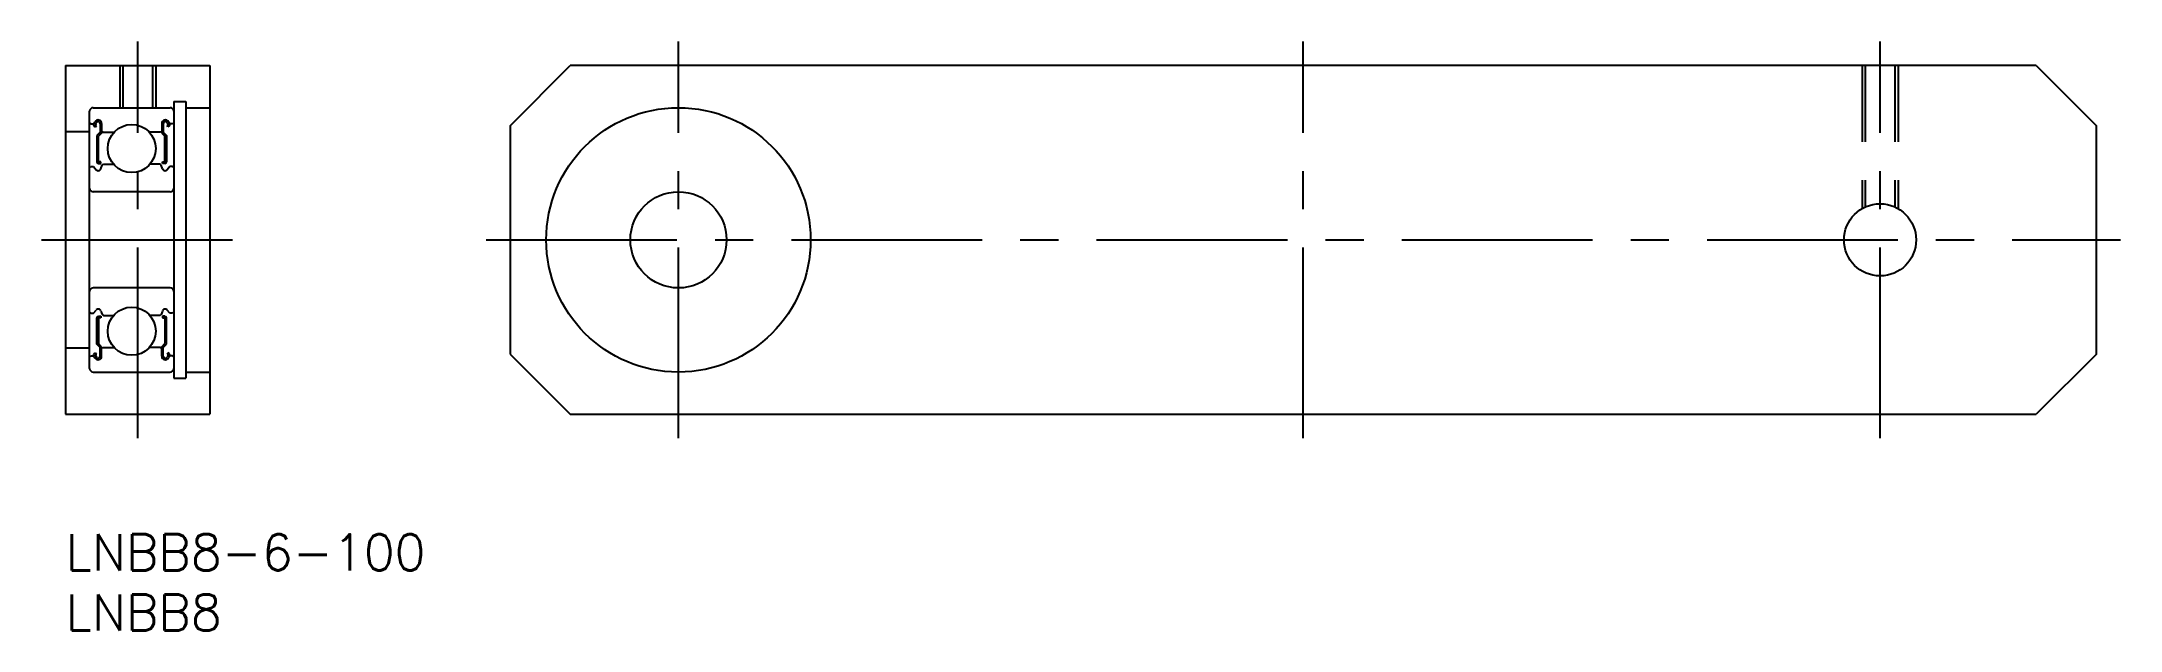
# Model space of a CAD drawing. Extents: x -2 to 171, y -8 to 41.
import ezdxf

# ---------------------------------------------------------------- set-up
doc = ezdxf.new("R2010")
doc.units = 0
doc.header["$LTSCALE"] = 0.5
doc.linetypes.add('CENTER', pattern=[50.8, 31.75, -6.35, 6.35, -6.35])
doc.linetypes.add('DASHED', pattern=[19.05, 12.7, -6.35])
for name, color, linetype in [('MSM_CENTER', 1, 'CENTER'), ('MSM_CONTINUOUS', 7, 'CONTINUOUS'), ('MSM_DASHED', 4, 'DASHED'), ('MSM_PART_NUMBER', 7, 'CONTINUOUS')]:
    doc.layers.add(name, color=color, linetype=linetype)
doc.styles.get("Standard").update_dxf_attribs({"font": 'txt.shx', "height": 3, "bigfont": 'bigfont.shx'})

# ---------------------------------------------------------------- blocks, each defined once
blk = doc.blocks.new('*U19')
at = {"layer": 'MSM_PART_NUMBER'}
blk.add_text('LNBB8-6-100', height=3, dxfattribs=at).set_placement((0, -3))
blk = doc.blocks.new('*U20')
at = {"layer": 'MSM_PART_NUMBER'}
blk.add_text('LNBB8', height=3, dxfattribs=at).set_placement((0, -8))

msp = doc.modelspace()

# ---------------------------------------------------------------- linework, layer by layer
at = {"layer": 'MSM_CENTER'}
for p, q in [((6, 8), (6, 41)), ((51, 8), (51, 41)), ((103, 8), (103, 41)), ((151, 8), (151, 41)), ((-2, 24.5), (14, 24.5)), ((35, 24.5), (171, 24.5))]:
    msp.add_line(p, q, dxfattribs=at)
at = {"layer": 'MSM_CONTINUOUS'}
for p, q in [((0, 39), (12, 39)), ((0, 39), (0, 10)), ((12, 39), (12, 10)), ((37, 34), (42, 39)), ((164, 39), (42, 39)), ((164, 39), (169, 34)), ((2, 13.8), (2, 35.2)), ((2.3, 35.5), (8.7, 35.5)), ((9, 36), (9, 13)), ((9, 36), (10, 36)), ((10, 36), (10, 13)), ((10, 35.5), (12, 35.5)), ((2, 33.5), (0, 33.5)), ((2, 34.25), (2.1, 34.15)), ((2.1, 34.15), (2.33, 34.15)), ((2.33, 34.15), (2.44, 34.33)), ((2.38, 33.97), (2.5, 33.9)), ((2.45, 34.08), (2.56, 34.27)), ((2.56, 34.02), (2.45, 34.08)), ((2.5, 33.9), (2.56, 34.02)), ((2.87, 33.45), (2.6, 33.18)), ((2.6, 33.18), (2.6, 31)), ((3, 33.39), (2.73, 33.13)), ((2.73, 31), (2.73, 33.13)), ((2.87, 34.18), (2.87, 33.45)), ((3, 34.18), (3, 33.39)), ((3, 33.55), (3.1, 33.45)), ((3.1, 33.45), (4.02, 33.45)), ((7.9, 33.45), (6.98, 33.45)), ((8, 33.55), (7.9, 33.45)), ((8, 34.18), (8, 33.39)), ((8, 33.39), (8.27, 33.13)), ((8.13, 34.18), (8.13, 33.45)), ((8.13, 33.45), (8.4, 33.18)), ((8.27, 31), (8.27, 33.13)), ((8.4, 33.18), (8.4, 31)), ((8.55, 34.08), (8.44, 34.27)), ((8.44, 34.02), (8.55, 34.08)), ((8.5, 33.9), (8.44, 34.02)), ((8.62, 33.97), (8.5, 33.9)), ((8.67, 34.15), (8.56, 34.33)), ((8.9, 34.15), (8.67, 34.15)), ((9, 34.25), (8.9, 34.15)), ((37, 34), (37, 15)), ((169, 15), (169, 34)), ((2, 30.5), (2.1, 30.6)), ((2.1, 30.6), (2.33, 30.6)), ((2.33, 30.6), (2.55, 30.34)), ((2.93, 31), (2.73, 31)), ((2.73, 30.86), (2.93, 30.86)), ((2.93, 30.86), (2.93, 31)), ((2.93, 30.42), (3.04, 30.71)), ((3.04, 30.71), (3.14, 30.8)), ((3.14, 30.8), (3.98, 30.8)), ((7.86, 30.8), (7.02, 30.8)), ((7.96, 30.71), (7.86, 30.8)), ((8.07, 30.42), (7.96, 30.71)), ((8.07, 30.86), (8.07, 31)), ((8.07, 31), (8.27, 31)), ((8.27, 30.86), (8.07, 30.86)), ((8.67, 30.6), (8.45, 30.34)), ((8.9, 30.6), (8.67, 30.6)), ((9, 30.5), (8.9, 30.6)), ((8.7, 28.5), (2.3, 28.5)), ((8.7, 20.5), (2.3, 20.5)), ((9, 19.15), (9, 19.15)), ((2, 18.5), (2.1, 18.4)), ((2.1, 18.4), (2.33, 18.4)), ((2.33, 18.4), (2.55, 18.66)), ((2.6, 15.82), (2.6, 18)), ((2.73, 18.14), (2.93, 18.14)), ((2.93, 18), (2.73, 18)), ((2.73, 18), (2.73, 15.87)), ((2.93, 18.58), (3.04, 18.29)), ((2.93, 18.14), (2.93, 18)), ((3.04, 18.29), (3.14, 18.2)), ((3.14, 18.2), (3.98, 18.2)), ((7.86, 18.2), (7.02, 18.2)), ((7.96, 18.29), (7.86, 18.2)), ((8.07, 18.58), (7.96, 18.29)), ((8.07, 18.14), (8.07, 18)), ((8.27, 18.14), (8.07, 18.14)), ((8.07, 18), (8.27, 18)), ((8.27, 18), (8.27, 15.87)), ((8.4, 15.82), (8.4, 18)), ((8.67, 18.4), (8.45, 18.66)), ((8.9, 18.4), (8.67, 18.4)), ((9, 18.5), (8.9, 18.4)), ((2.87, 15.55), (2.6, 15.82)), ((3, 15.61), (2.73, 15.87)), ((3, 14.82), (3, 15.61)), ((8, 15.61), (8.27, 15.87)), ((8, 14.82), (8, 15.61)), ((8.13, 15.55), (8.4, 15.82)), ((2, 15.5), (0, 15.5)), ((2, 14.75), (2.1, 14.85)), ((2.1, 14.85), (2.33, 14.85)), ((2.33, 14.85), (2.44, 14.67)), ((2.38, 15.03), (2.5, 15.1)), ((2.56, 14.98), (2.45, 14.92)), ((2.45, 14.92), (2.56, 14.73)), ((2.5, 15.1), (2.56, 14.98)), ((2.87, 14.82), (2.87, 15.55)), ((3, 15.45), (3.1, 15.55)), ((3.1, 15.55), (4.02, 15.55)), ((7.9, 15.55), (6.98, 15.55)), ((8, 15.45), (7.9, 15.55)), ((8.13, 14.82), (8.13, 15.55)), ((8.5, 15.1), (8.44, 14.98)), ((8.44, 14.98), (8.55, 14.92)), ((8.55, 14.92), (8.44, 14.73)), ((8.62, 15.03), (8.5, 15.1)), ((8.67, 14.85), (8.56, 14.67)), ((8.9, 14.85), (8.67, 14.85)), ((9, 14.75), (8.9, 14.85)), ((37, 15), (42, 10)), ((169, 15), (164, 10)), ((2.3, 13.5), (8.7, 13.5)), ((9, 13), (10, 13)), ((10, 13.5), (12, 13.5)), ((0, 10), (12, 10)), ((42, 10), (164, 10))]:
    msp.add_line(p, q, dxfattribs=at)
for centre, radius in [((51, 24.5), 11), ((5.5, 32.1), 2), ((51, 24.5), 4), ((151, 24.5), 3), ((5.5, 16.9), 2)]:
    msp.add_circle(centre, radius, dxfattribs=at)
for centre, radius, start, end in [((2.3, 35.2), 0.3, 90, 180), ((8.7, 35.2), 0.3, 0, 90), ((2.45, 34.08), 0.133, 149.9969, 240.0013), ((2.7, 34.18), 0.299, 0, 150.0002), ((2.7, 34.18), 0.166, 0, 150.0044), ((8.3, 34.18), 0.299, 29.9998, 180), ((8.3, 34.18), 0.166, 29.9956, 180), ((8.55, 34.08), 0.133, 299.9987, 30.0031), ((2.72, 30.48), 0.224, 220.001, 343.1517), ((2.73, 31), 0.133, 180.0001, 270), ((8.28, 30.48), 0.224, 196.8483, 319.999), ((8.27, 31), 0.133, 270, 359.9999), ((2.3, 28.8), 0.3, 180, 270), ((8.7, 28.8), 0.3, 270, 0), ((2.3, 20.2), 0.3, 90, 180), ((8.7, 20.2), 0.3, 0, 90), ((2.72, 18.52), 0.224, 16.8483, 139.999), ((2.73, 18), 0.133, 90, 179.9999), ((8.28, 18.52), 0.224, 40.001, 163.1517), ((8.27, 18), 0.133, 0.0001, 90), ((2.45, 14.92), 0.133, 119.9987, 210.0031), ((2.7, 14.82), 0.299, 209.9998, 0), ((2.7, 14.82), 0.166, 209.9956, 0), ((8.3, 14.82), 0.299, 180, 330.0002), ((8.3, 14.82), 0.166, 180, 330.0044), ((8.55, 14.92), 0.133, 329.9969, 60.0013), ((2.3, 13.8), 0.3, 180, 270), ((8.7, 13.8), 0.3, 270, 0)]:
    msp.add_arc(centre, radius, start, end, dxfattribs=at)
at = {"layer": 'MSM_DASHED'}
for p, q in [((4.5, 39), (4.5, 35.5)), ((4.77, 39), (4.77, 35.5)), ((7.23, 39), (7.23, 35.5)), ((7.5, 39), (7.5, 35.5)), ((149.5, 39), (149.5, 27.1)), ((149.77, 39), (149.77, 27.24)), ((152.23, 39), (152.23, 27.24)), ((152.5, 39), (152.5, 27.1))]:
    msp.add_line(p, q, dxfattribs=at)

# ---------------------------------------------------------------- block references
at = {"layer": 'MSM_CONTINUOUS'}
for name in ['*U19', '*U20']:
    msp.add_blockref(name, (0, 0), dxfattribs=at)

doc.saveas('drawing.dxf')
